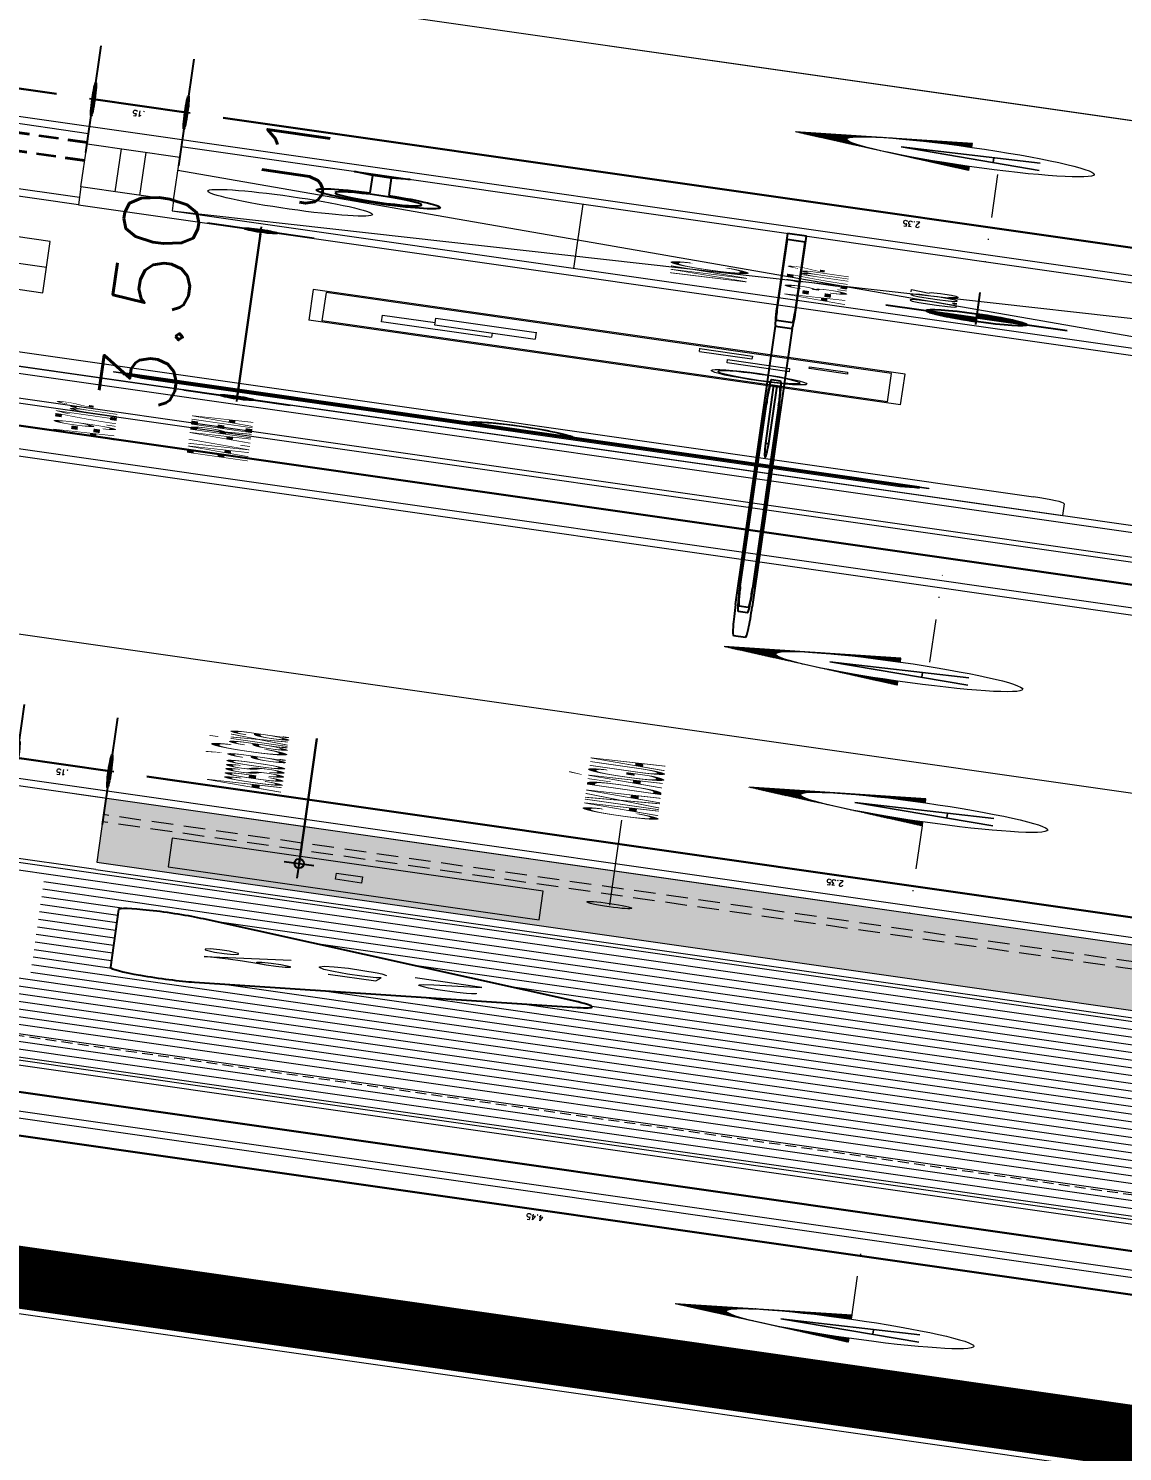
# Model space of a CAD drawing. Header units: millimetres. Extents: x -361192058 to 101130107379, y -14071650034 to 19218552450.
# Drawn here: x -135043.3 to -134939.2, y 41491.5 to 41626.8 of the extents above; entities that cross this region are included whole.
import ezdxf
from ezdxf.enums import TextEntityAlignment as Align

# ---------------------------------------------------------------- set-up
doc = ezdxf.new("R2010")
doc.units = ezdxf.units.MM
doc.header["$LTSCALE"] = 0.5
for name, pattern in [('DASHDOT', [1, 0.5, -0.25, 0, -0.25]), ('HIDDEN', [0.375, 0.25, -0.125]), ('HIDDEN2', [0.1875, 0.125, -0.0625])]:
    doc.linetypes.add(name, pattern=pattern)
for name, color, linetype in [('02', 2, 'Continuous'), ('08', 8, 'Continuous'), ('DIVERSOS', 4, 'Continuous'), ('ESQUADRIA', 3, 'Continuous'), ('ESQUADRIAS', 3, 'Continuous'), ('HATCH', 8, 'Continuous'), ('LINHAS PROJEÇÃO', 1, 'DASHDOT'), ('MOBIL-I', 251, 'Continuous'), ('parede', 2, 'Continuous'), ('PISO', 8, 'Continuous'), ('projeção 02', 7, 'HIDDEN2'), ('Símbolos_Gráficos', 1, 'Continuous'), ('texto pequeno', 3, 'Continuous'), ('TEXTO2', 3, 'Continuous'), ('TXT_0', 7, 'Continuous')]:
    doc.layers.add(name, color=color, linetype=linetype)
doc.styles.add('ADITIVOCAD', font='ROMANS.shx')
doc.styles.add('r140', font='romans.shx')
doc.styles.add('SANSSERIF', font='sas_____.pfb', dxfattribs={"height": 1})
doc.styles.get("Standard").update_dxf_attribs({"font": 'txt.shx', "height": 0.12})
doc.dimstyles.new('ESCALA50', dxfattribs={"dimtxt": 0.1, "dimasz": 0.06, "dimexe": 0.18, "dimexo": 0.06, "dimgap": 0.1, "dimtad": 1, "dimzin": 4, "dimdsep": 46, "dimtxsty": 'Standard', "dimblk1": 'BOLA', "dimblk2": 'BOLA', "dimsah": 1, "dimcen": -0.06, "dimse1": 1, "dimse2": 1, "dimclrd": 7, "dimclrt": 3, "dimadec": 0, "dimazin": 0, "dimtfac": 1, "dimtix": 1, "dimtmove": 0, "dimatfit": 3, "dimldrblk": 'BOLA', "dimfxl": 0, "dimtolj": 1, "dimtzin": 4, "dimarcsym": 0})

# ---------------------------------------------------------------- blocks, each defined once
blk = doc.blocks.new('ADC_SETA3')
blk.add_lwpolyline([(-0.3034, 0), (0.3034, 0, 0.668179), (0.3317, 0.0683), (0.0283, 0.3746, 0.414214), (-0.0283, 0.3746), (-0.3317, 0.0683, 0.668179), (-0.3034, 0), (-0.3034, 0)], format="xyb")
blk = doc.blocks.new('BOLA')
for p, q in [((0, -1.435), (0, 1.435)), ((-1.435, 0), (1.435, 0))]:
    blk.add_line(p, q)
blk.add_circle((0, 0), 0.452)
blk = doc.blocks.new('*D911')
at = {"layer": 'Defpoints', "color": 0, "transparency": 16777216}
for p in [(4172.3324, 2429.4651), (4172.8959, 2429.4651), (4172.3324, 2427.1151)]:
    blk.add_point(p, dxfattribs=at)
at = {"layer": 'DIVERSOS', "color": 7, "lineweight": -2, "transparency": 16777216}
blk.add_line((4172.8959, 2427.1751), (4172.8959, 2429.4051), dxfattribs=at)
at = {"layer": 'DIVERSOS', "color": 7, "lineweight": -2, "transparency": 16777216, "xscale": 0.06, "yscale": 0.06, "zscale": 0.06}
for p, rotation in [((4172.8959, 2429.4651), 90), ((4172.8959, 2427.1151), 270)]:
    blk.add_blockref('BOLA', p, dxfattribs=dict(at, rotation=rotation))
at = {"layer": 'DIVERSOS', "color": 3, "lineweight": 18, "transparency": 16777216, "insert": (4172.7359, 2428.2901), "char_height": 0.12, "attachment_point": 5, "rotation": 90}
blk.add_mtext('\\A1;2.35', dxfattribs=at)
blk = doc.blocks.new('*D912')
at = {"layer": 'Defpoints', "color": 0, "transparency": 16777216}
for p in [(4172.3324, 2429.6151), (4172.8959, 2429.6151), (4172.3324, 2429.4651)]:
    blk.add_point(p, dxfattribs=at)
at = {"layer": 'DIVERSOS', "color": 7, "lineweight": -2, "transparency": 16777216}
for p, q in [((4172.8959, 2429.6751), (4172.8959, 2429.7351)), ((4172.8959, 2429.4651), (4172.8959, 2429.6151)), ((4172.8959, 2429.4051), (4172.8959, 2429.3451))]:
    blk.add_line(p, q, dxfattribs=at)
at = {"layer": 'DIVERSOS', "color": 7, "lineweight": -2, "transparency": 16777216, "xscale": 0.06, "yscale": 0.06, "zscale": 0.06}
for p, rotation in [((4172.8959, 2429.6151), 270), ((4172.8959, 2429.4651), 90)]:
    blk.add_blockref('BOLA', p, dxfattribs=dict(at, rotation=rotation))
at = {"layer": 'DIVERSOS', "color": 3, "lineweight": 18, "transparency": 16777216, "insert": (4172.7359, 2429.5401), "char_height": 0.12, "attachment_point": 5, "rotation": 90}
blk.add_mtext('\\A1;.15', dxfattribs=at)
blk = doc.blocks.new('*D913')
at = {"layer": 'Defpoints', "color": 0, "transparency": 16777216}
for p in [(4172.3324, 2430.7651), (4172.8959, 2430.7651), (4172.3324, 2429.6151)]:
    blk.add_point(p, dxfattribs=at)
at = {"layer": 'DIVERSOS', "color": 7, "lineweight": -2, "transparency": 16777216}
blk.add_line((4172.8959, 2429.6751), (4172.8959, 2430.7051), dxfattribs=at)
at = {"layer": 'DIVERSOS', "color": 7, "lineweight": -2, "transparency": 16777216, "xscale": 0.06, "yscale": 0.06, "zscale": 0.06}
for p, rotation in [((4172.8959, 2430.7651), 90), ((4172.8959, 2429.6151), 270)]:
    blk.add_blockref('BOLA', p, dxfattribs=dict(at, rotation=rotation))
at = {"layer": 'DIVERSOS', "color": 3, "lineweight": 18, "transparency": 16777216, "insert": (4172.7359, 2430.1901), "char_height": 0.12, "attachment_point": 5, "rotation": 90}
blk.add_mtext('\\A1;1.15', dxfattribs=at)
blk = doc.blocks.new('*D898')
at = {"layer": 'Defpoints', "color": 0, "transparency": 16777216}
for p in [(4165.1273, 2430.9151), (4166.7436, 2430.9151), (4166.6824, 2426.4651)]:
    blk.add_point(p, dxfattribs=at)
at = {"layer": 'DIVERSOS', "color": 7, "lineweight": -2, "transparency": 16777216}
blk.add_line((4165.1273, 2426.5251), (4165.1273, 2430.8551), dxfattribs=at)
at = {"layer": 'DIVERSOS', "color": 7, "lineweight": -2, "transparency": 16777216, "xscale": 0.06, "yscale": 0.06, "zscale": 0.06}
for p, rotation in [((4165.1273, 2430.9151), 90), ((4165.1273, 2426.4651), 270)]:
    blk.add_blockref('BOLA', p, dxfattribs=dict(at, rotation=rotation))
at = {"layer": 'DIVERSOS', "color": 3, "lineweight": 18, "transparency": 16777216, "insert": (4164.9673, 2428.6901), "char_height": 0.12, "attachment_point": 5, "rotation": 90}
blk.add_mtext('\\A1;4.45', dxfattribs=at)
blk = doc.blocks.new('*D901')
at = {"layer": 'Defpoints', "color": 0, "transparency": 16777216}
for p in [(4166.6824, 2432.7651), (4165.6324, 2416.6151), (4166.0284, 2416.6151)]:
    blk.add_point(p, dxfattribs=at)
at = {"layer": 'DIVERSOS', "color": 7, "lineweight": -2, "transparency": 16777216}
blk.add_line((4166.0284, 2432.7051), (4166.0284, 2416.6751), dxfattribs=at)
at = {"layer": 'DIVERSOS', "color": 7, "lineweight": -2, "transparency": 16777216, "xscale": 0.06, "yscale": 0.06, "zscale": 0.06}
for p, rotation in [((4166.0284, 2432.7651), 90), ((4166.0284, 2416.6151), 270)]:
    blk.add_blockref('BOLA', p, dxfattribs=dict(at, rotation=rotation))
at = {"layer": 'DIVERSOS', "color": 3, "lineweight": 18, "transparency": 16777216, "insert": (4165.8684, 2424.6901), "char_height": 0.12, "attachment_point": 5, "rotation": 90}
blk.add_mtext('\\A1;16.15', dxfattribs=at)
blk = doc.blocks.new('ADC_CHUVEIRO')
for p, q in [((0, 0.045), (0, -0.045)), ((0.03, 0.015), (0, 0.045)), ((0.395, 0.015), (0.03, 0.015)), ((0.03, -0.015), (0.03, 0.015)), ((0, -0.045), (0.03, -0.015)), ((0.03, -0.015), (0.3953, -0.015))]:
    blk.add_line(p, q)
blk.add_circle((0.494, 0.0009), 0.07)
blk.add_arc((0.494, 0.0009), 0.1, 189.1456, 171.891)
blk = doc.blocks.new('Adc_nivelpl')
h = blk.add_hatch()
h.set_pattern_fill('_U', color=256, scale=0.005, angle=45, style=0, double=1)
h.set_pattern_definition([(45, (-5.8772514, -3.5161936), (-0.003535534, 0.003535534), []), (135, (-5.8772514, -3.5161936), (-0.003535534, -0.003535534), [])])
h.paths.add_polyline_path([(0.1954, -0.0865, 0.414214), (0.0865, -0.1954), (0.1954, -0.1954)])
h.paths.add_polyline_path([(0.1954, -0.1954), (0.1954, -0.3043, 0.414214), (0.3043, -0.1954)])
for p, q in [((0.1954, 0), (0.1954, -0.3908)), ((0.8958, -0.1954), (0, -0.1954))]:
    blk.add_line(p, q)
blk.add_circle((0.1954, -0.1954), 0.1089)
at = {"flags": 8}
blk.add_attdef('NIVEL', (0.3642, -0.1501), '', height=0.1, dxfattribs=at)
blk = doc.blocks.new('ADC_VASO_02')
blk.add_lwpolyline([(-0.175, 0.15), (-0.175, 0.6, -0.414214), (-0.125, 0.65), (0.125, 0.65, -0.414214), (0.175, 0.6), (0.175, 0.1496)], format="xyb")
for points in [[(0.1388, 0.2754, -0.414214), (0.0988, 0.2354), (-0.0948, 0.2354, -0.414214), (-0.1348, 0.2754), (-0.1348, 0.5704, -0.414214), (-0.0948, 0.6104), (0.0988, 0.6104, -0.414214), (0.1388, 0.5704)], [(0.1303, 0.2754, -0.414214), (0.0988, 0.2439), (-0.0948, 0.2439, -0.414214), (-0.1263, 0.2754), (-0.1263, 0.5704, -0.414214), (-0.0948, 0.6019), (0.0988, 0.6019, -0.414214), (0.1303, 0.5704)], [(-0.17, 0.15, 0.414214), (-0.2, 0.12), (-0.2, 0), (0.2, 0), (0.2, 0.12, 0.414214), (0.17, 0.15)], [(-0.17, 0.14, 0.414214), (-0.19, 0.12), (-0.19, 0.01), (0.19, 0.01), (0.19, 0.12, 0.414214), (0.17, 0.14)]]:
    blk.add_lwpolyline(points, format="xyb", close=True)
blk.add_lwpolyline([(0.0363, 0.2439), (0.0363, 0.3375), (-0.0344, 0.3375), (-0.0344, 0.2439)])
blk.add_arc((0.0009, 0.3215), 0.0388, 24.3951, 155.6049)
blk = doc.blocks.new('*D1443')
at = {"layer": 'Defpoints', "color": 0, "transparency": 16777216}
for p in [(4185.9588, 2430.7932), (4185.9588, 2429.6432), (4186.6764, 2429.6432)]:
    blk.add_point(p, dxfattribs=at)
at = {"layer": 'DIVERSOS', "color": 7, "lineweight": -2, "transparency": 16777216}
blk.add_line((4186.6764, 2430.7332), (4186.6764, 2429.7032), dxfattribs=at)
at = {"layer": 'DIVERSOS', "color": 7, "lineweight": -2, "transparency": 16777216, "xscale": 0.06, "yscale": 0.06, "zscale": 0.06}
for p, rotation in [((4186.6764, 2430.7932), 90), ((4186.6764, 2429.6432), 270)]:
    blk.add_blockref('BOLA', p, dxfattribs=dict(at, rotation=rotation))
at = {"layer": 'DIVERSOS', "color": 3, "lineweight": 18, "transparency": 16777216, "insert": (4186.5164, 2430.2182), "char_height": 0.12, "attachment_point": 5, "rotation": 90}
blk.add_mtext('\\A1;1.15', dxfattribs=at)
blk = doc.blocks.new('*D1445')
at = {"layer": 'Defpoints', "color": 0, "transparency": 16777216}
for p in [(4185.9588, 2429.6432), (4185.9588, 2429.4932), (4186.6764, 2429.4932)]:
    blk.add_point(p, dxfattribs=at)
at = {"layer": 'DIVERSOS', "color": 7, "lineweight": -2, "transparency": 16777216}
for p, q in [((4186.6764, 2429.7032), (4186.6764, 2429.7632)), ((4186.6764, 2429.6432), (4186.6764, 2429.4932)), ((4186.6764, 2429.4332), (4186.6764, 2429.3732))]:
    blk.add_line(p, q, dxfattribs=at)
at = {"layer": 'DIVERSOS', "color": 7, "lineweight": -2, "transparency": 16777216, "xscale": 0.06, "yscale": 0.06, "zscale": 0.06}
for p, rotation in [((4186.6764, 2429.6432), 270), ((4186.6764, 2429.4932), 90)]:
    blk.add_blockref('BOLA', p, dxfattribs=dict(at, rotation=rotation))
at = {"layer": 'DIVERSOS', "color": 3, "lineweight": 18, "transparency": 16777216, "insert": (4186.5164, 2429.5682), "char_height": 0.12, "attachment_point": 5, "rotation": 90}
blk.add_mtext('\\A1;.15', dxfattribs=at)
blk = doc.blocks.new('*D1446')
at = {"layer": 'Defpoints', "color": 0, "transparency": 16777216}
for p in [(4185.9588, 2429.4932), (4186.6764, 2429.4932), (4185.9588, 2427.1432)]:
    blk.add_point(p, dxfattribs=at)
at = {"layer": 'DIVERSOS', "color": 7, "lineweight": -2, "transparency": 16777216}
blk.add_line((4186.6764, 2427.2032), (4186.6764, 2429.4332), dxfattribs=at)
at = {"layer": 'DIVERSOS', "color": 7, "lineweight": -2, "transparency": 16777216, "xscale": 0.06, "yscale": 0.06, "zscale": 0.06}
for p, rotation in [((4186.6764, 2429.4932), 90), ((4186.6764, 2427.1432), 270)]:
    blk.add_blockref('BOLA', p, dxfattribs=dict(at, rotation=rotation))
at = {"layer": 'DIVERSOS', "color": 3, "lineweight": 18, "transparency": 16777216, "insert": (4186.5164, 2428.3182), "char_height": 0.12, "attachment_point": 5, "rotation": 90}
blk.add_mtext('\\A1;2.35', dxfattribs=at)
blk = doc.blocks.new('*D1430')
at = {"layer": 'Defpoints', "color": 0, "transparency": 16777216}
for p in [(4180.9588, 2429.3481), (4180.9588, 2429.3481), (4184.4588, 2429.3481)]:
    blk.add_point(p, dxfattribs=at)
at = {"layer": 'DIVERSOS', "color": 7, "lineweight": -2, "transparency": 16777216}
blk.add_line((4184.3988, 2429.3481), (4181.0188, 2429.3481), dxfattribs=at)
at = {"layer": 'DIVERSOS', "color": 7, "lineweight": -2, "transparency": 16777216, "xscale": 0.06, "yscale": 0.06, "zscale": 0.06, "rotation": 180}
blk.add_blockref('BOLA', (4180.9588, 2429.3481), dxfattribs=at)
at = {"layer": 'DIVERSOS', "color": 7, "lineweight": -2, "transparency": 16777216, "xscale": 0.06, "yscale": 0.06, "zscale": 0.06}
blk.add_blockref('BOLA', (4184.4588, 2429.3481), dxfattribs=at)
at = {"layer": 'DIVERSOS', "color": 3, "lineweight": 18, "transparency": 16777216, "insert": (4182.7088, 2429.5081), "char_height": 0.12, "attachment_point": 5}
blk.add_mtext('\\A1;3.50', dxfattribs=at)
blk = doc.blocks.new('*D1464')
at = {"layer": 'Defpoints', "color": 0, "transparency": 16777216}
for p in [(4179.7425, 2433.2932), (4180.8088, 2433.2932), (4180.8088, 2427.1432)]:
    blk.add_point(p, dxfattribs=at)
at = {"layer": 'DIVERSOS', "color": 7, "lineweight": -2, "transparency": 16777216}
blk.add_line((4179.7425, 2427.2032), (4179.7425, 2433.2332), dxfattribs=at)
at = {"layer": 'DIVERSOS', "color": 7, "lineweight": -2, "transparency": 16777216, "xscale": 0.06, "yscale": 0.06, "zscale": 0.06}
for p, rotation in [((4179.7425, 2433.2932), 90), ((4179.7425, 2427.1432), 270)]:
    blk.add_blockref('BOLA', p, dxfattribs=dict(at, rotation=rotation))
at = {"layer": 'DIVERSOS', "color": 3, "lineweight": 18, "transparency": 16777216, "insert": (4179.5825, 2430.2182), "char_height": 0.12, "attachment_point": 5, "rotation": 90}
blk.add_mtext('\\A1;6.15', dxfattribs=at)
blk = doc.blocks.new('ESCADA')
at = {"layer": '08', "linetype": 'HIDDEN'}
for p, q in [((-0.22, 0.91), (-0.22, 0.6222)), ((-0.2, 0.91), (-0.2, 0.6222)), ((0.2, 0.91), (0.2, 0.6222)), ((0.22, 0.91), (0.22, 0.6222)), ((-0.2, 0.7422), (0.2, 0.7422)), ((-0.2, 0.7222), (0.2, 0.7222)), ((-0.22, 0.6222), (-0.2, 0.6222)), ((0.2, 0.6222), (0.22, 0.6222))]:
    blk.add_line(p, q, dxfattribs=at)
for points in [[(-0.21, 0.7222, 1), (-0.21, 0.7422, 1)], [(0.21, 0.7222, -1), (0.21, 0.7422, -1)]]:
    blk.add_lwpolyline(points, format="xyb", close=True, dxfattribs=at)
for centre in [(-0.21, 0.7322), (0.21, 0.7322)]:
    blk.add_circle(centre, 0.0175, dxfattribs=at)
for radius, start, end in [(0.37, 126.4837, 53.5163), (0.35, 128.9448, 51.0552)]:
    blk.add_arc((0, 0.35), radius, start, end, dxfattribs=at)
blk = doc.blocks.new('APROVADO QUADRA 21.2 MBVII')
at = {"layer": 'DIVERSOS', "lineweight": 18}
h = blk.add_hatch(dxfattribs=at)
h.set_pattern_fill('AR-CONC', color=251, scale=0.002, style=0)
h.set_pattern_definition([(50, (2801.22916, 1131.2051), (0.36436934, -0.03187817), [0.0381, -0.4191]), (355, (2801.22916, 1131.2051), (-0.07048565, 0.382113286), [0.03048, -0.33528]), (100.451, (2801.25952, 1131.20245), (0.293885003, 0.350233376), [0.03238, -0.35618]), (46.1842, (2801.22916, 1131.3067), (0.54215808, -0.08408466), [0.05715, -0.62865]), (96.6356, (2801.27434, 1131.2997), (0.47480847, 0.49485111), [0.04857, -0.53427]), (351.184, (2801.22916, 1131.3067), (0.47480921, 0.49485024), [0.04572, -0.50292]), (21, (2801.27996, 1131.2813), (0.30322976, -0.204531037), [0.0381, -0.4191]), (326, (2801.27996, 1131.2813), (0.12360406, 0.36837593), [0.03048, -0.33528]), (71.4514, (2801.30523, 1131.26426), (0.42683298, 0.163845715), [0.03238, -0.35618]), (37.5, (2801.22916, 1131.2051), (0.0061772065, 0.169110078), [0, -0.331216, 0, -0.34036, 0, -0.33655]), (7.5, (2801.22916, 1131.2051), (0.133639325, 0.20036115), [0, -0.194056, 0, -0.323596, 0, -0.12827]), (327.5, (2801.11587, 1131.2051), (0.27118119, -0.011457488), [0, -0.127, 0, -0.39624, 0, -0.52578]), (317.5, (2801.06507, 1131.2051), (0.296258363, 0.050852982), [0, -0.1651, 0, -0.263144, 0, -0.37338])])
h.paths.add_polyline_path([(4172.3324, 2429.4651), (4172.3324, 2427.1151), (4170.9824, 2427.1151), (4170.9824, 2429.4651)])
edge = h.paths.add_edge_path(flags=17)
edge.add_line((4172.3324, 2429.4651), (4172.1074, 2429.4651))
at = {"layer": 'HATCH', "lineweight": 18}
h = blk.add_hatch(dxfattribs=at)
h.set_pattern_fill('ANSI31', color=256, scale=0.0032, angle=360, style=0)
h.set_pattern_definition([(45, (4176.984503, 2428.51963), (-0.0071842, 0.0071842), [])])
h.paths.add_polyline_path([(4177.409, 2428.3781), (4177.2675, 2428.5196), (4177.126, 2428.3781, -0.414214)])
h.paths.add_polyline_path([(4177.5505, 2428.2366), (4177.409, 2428.3781, -0.198912), (4177.4676, 2428.2366)])
h.paths.add_polyline_path([(4177.126, 2428.3781), (4176.9845, 2428.2366), (4177.0674, 2428.2366, -0.198912)])
h = blk.add_hatch(dxfattribs=at)
h.set_pattern_fill('ANSI31', color=256, scale=0.0032, angle=360, style=0)
h.set_pattern_definition([(45, (4187.788617, 2428.52303), (-0.0071842, 0.0071842), [])])
h.paths.add_polyline_path([(4188.2131, 2428.3815), (4188.0716, 2428.523), (4187.9301, 2428.3815, -0.414214)])
h.paths.add_polyline_path([(4188.3546, 2428.24), (4188.2131, 2428.3815, -0.198912), (4188.2717, 2428.24)])
h.paths.add_polyline_path([(4187.9301, 2428.3815), (4187.7886, 2428.24), (4187.8715, 2428.24, -0.198912)])
h = blk.add_hatch(dxfattribs=at)
h.set_pattern_fill('ANSI31', color=256, scale=0.0032, angle=360, style=0)
h.set_pattern_definition([(45, (4163.318483, 2428.448037), (-0.0071842, 0.0071842), [])])
h.paths.add_polyline_path([(4163.743, 2428.3065), (4163.6015, 2428.448), (4163.46, 2428.3065, -0.414214)])
h.paths.add_polyline_path([(4163.8844, 2428.1651), (4163.743, 2428.3065, -0.198912), (4163.8016, 2428.1651)])
h.paths.add_polyline_path([(4163.46, 2428.3065), (4163.3185, 2428.1651), (4163.4014, 2428.1651, -0.198912)])
h = blk.add_hatch(dxfattribs=at)
h.set_pattern_fill('ANSI31', color=256, scale=0.0032, angle=360, style=0)
h.set_pattern_definition([(45, (4174.162178, 2428.448037), (-0.0071842, 0.0071842), [])])
h.paths.add_polyline_path([(4174.5867, 2428.3065), (4174.4452, 2428.448), (4174.3037, 2428.3065, -0.414214)])
h.paths.add_polyline_path([(4174.7281, 2428.1651), (4174.5867, 2428.3065, -0.198912), (4174.6453, 2428.1651)])
h.paths.add_polyline_path([(4174.3037, 2428.3065), (4174.1622, 2428.1651), (4174.2451, 2428.1651, -0.198912)])
at = {"layer": '02', "lineweight": 18}
for points in [[(4161.4658, 2399.6122), (4222.6658, 2399.6122), (4222.6658, 2444.1622), (4161.4658, 2444.1622)], [(4189.29, 2443.4403), (4175.4514, 2443.4403), (4175.4514, 2409.6235), (4189.29, 2409.6235)], [(4162.2158, 2443.4122), (4175.4514, 2443.4122), (4175.4514, 2409.6235), (4162.2158, 2409.6235)], [(4189.29, 2434.2398), (4201.81, 2434.2398), (4201.81, 2425.7872), (4189.29, 2425.7872)]]:
    blk.add_lwpolyline(points, close=True, dxfattribs=at)
at = {"layer": '02', "lineweight": 18, "const_width": 0.1}
blk.add_lwpolyline([(4162.2158, 2400.3622), (4221.9158, 2400.3622), (4221.9158, 2443.4122), (4162.2158, 2443.4122)], close=True, dxfattribs=at)
at = {"layer": 'DIVERSOS', "lineweight": 18}
for p, q in [((4165.4824, 2416.1151), (4165.4824, 2438.7151)), ((4165.6324, 2416.6151), (4165.6324, 2438.7151)), ((4184.8338, 2429.6432), (4185.7338, 2429.6432)), ((4184.8338, 2429.4932), (4185.7338, 2429.4932))]:
    blk.add_line(p, q, dxfattribs=at)
blk.add_lwpolyline([(4171.3347, 2429.0826), (4171.4666, 2429.0826), (4171.4666, 2429.0405), (4171.3347, 2429.0405)], close=True, dxfattribs=at)
at = {"layer": 'ESQUADRIA', "lineweight": 18}
for p, q in [((4185.7338, 2429.5882), (4184.8338, 2429.5882)), ((4185.7338, 2429.5482), (4184.8338, 2429.5482))]:
    blk.add_line(p, q, dxfattribs=at)
at = {"layer": 'ESQUADRIAS', "color": 3, "lineweight": 18}
blk.add_line((4172.4824, 2438.7151), (4172.4824, 2423.7151), dxfattribs=at)
at = {"layer": 'ESQUADRIAS', "lineweight": 18}
for p, q in [((4166.6824, 2432.7651), (4166.6824, 2426.4651)), ((4170.8324, 2429.4651), (4170.8324, 2430.9151)), ((4172.3324, 2430.7651), (4172.3324, 2428.1151)), ((4172.3324, 2430.1151), (4172.3324, 2428.2651)), ((4172.3324, 2430.1151), (4172.3324, 2428.2651)), ((4170.8324, 2429.4651), (4170.8324, 2426.9651)), ((4172.3324, 2429.4651), (4170.9824, 2429.4651)), ((4170.9824, 2429.4651), (4170.9824, 2427.1151)), ((4172.3324, 2428.1151), (4172.3324, 2424.4151))]:
    blk.add_line(p, q, dxfattribs=at)
blk.add_lwpolyline([(4171.1006, 2428.7508), (4171.7006, 2428.7508), (4171.7006, 2429.3508), (4171.1006, 2429.3508)], close=True, dxfattribs=at)
at = {"layer": 'HATCH', "lineweight": 18}
for p, q in [((4167.4111, 2426.4651), (4167.4111, 2438.4651)), ((4167.5699, 2426.4651), (4167.5699, 2438.4651)), ((4167.7286, 2426.4651), (4167.7286, 2438.4651)), ((4167.8874, 2426.4651), (4167.8874, 2438.4651)), ((4168.0461, 2426.4651), (4168.0461, 2438.4651)), ((4168.2049, 2426.4651), (4168.2049, 2438.4651)), ((4168.3636, 2426.4651), (4168.3636, 2438.4651)), ((4166.7436, 2426.4651), (4166.7436, 2437.3151)), ((4166.9024, 2426.4651), (4166.9024, 2437.3151)), ((4167.0611, 2426.4651), (4167.0611, 2437.3151)), ((4167.2199, 2426.4651), (4167.2199, 2437.3151)), ((4166.5824, 2432.7651), (4166.5824, 2426.3651)), ((4170.5861, 2429.2607), (4170.5861, 2432.7195)), ((4170.7449, 2429.2607), (4170.7449, 2432.7195)), ((4168.5224, 2426.4651), (4168.5224, 2429.5445)), ((4168.6811, 2426.4651), (4168.6811, 2429.5445)), ((4168.8399, 2429.417), (4168.8399, 2429.5445)), ((4168.9986, 2429.4197), (4168.9986, 2429.5445)), ((4169.1574, 2429.4197), (4169.1574, 2429.5445)), ((4169.3161, 2429.4197), (4169.3161, 2429.5445)), ((4169.4749, 2429.4197), (4169.4749, 2429.5445)), ((4169.6336, 2429.4197), (4169.6336, 2429.5445)), ((4169.7924, 2429.4197), (4169.7924, 2429.5445)), ((4169.9511, 2429.4197), (4169.9511, 2429.5445)), ((4170.1099, 2429.4112), (4170.1099, 2429.5445)), ((4170.2686, 2429.2607), (4170.2686, 2429.5445)), ((4170.4274, 2429.2607), (4170.4274, 2429.5445)), ((4170.1099, 2429.2607), (4170.1099, 2429.262)), ((4170.1099, 2423.1151), (4170.1099, 2429.2607)), ((4170.2686, 2423.1151), (4170.2686, 2429.2607)), ((4170.4274, 2423.1151), (4170.4274, 2429.2607)), ((4170.5861, 2423.1151), (4170.5861, 2429.2607)), ((4170.7449, 2423.1151), (4170.7449, 2429.2607)), ((4168.8399, 2423.1151), (4168.8399, 2429.2468)), ((4169.9511, 2423.1151), (4169.9511, 2429.1018)), ((4168.9986, 2423.1151), (4168.9986, 2429.0865)), ((4169.7924, 2423.1151), (4169.7924, 2428.9415)), ((4169.1574, 2423.1151), (4169.1574, 2428.9262)), ((4169.6336, 2423.1151), (4169.6336, 2428.7812)), ((4169.3161, 2423.1151), (4169.3161, 2428.766)), ((4169.4749, 2423.1151), (4169.4749, 2428.6474)), ((4173.395, 2428.6428), (4171.6101, 2428.6428))]:
    blk.add_line(p, q, dxfattribs=at)
blk.add_circle((4171.6101, 2428.6428), 0.0364, dxfattribs=at)
at = {"layer": 'LINHAS PROJEÇÃO', "lineweight": 18}
for p, q in [((4177.5515, 2428.1898), (4179.3813, 2428.1898)), ((4187.7886, 2428.1932), (4185.9588, 2428.1932)), ((4163.8026, 2428.1651), (4165.6324, 2428.1651)), ((4174.1622, 2428.1651), (4172.3324, 2428.1651))]:
    blk.add_line(p, q, dxfattribs=at)
at = {"layer": 'MOBIL-I', "lineweight": 18}
for p, q in [((4182.5445, 2430.3635), (4182.5445, 2429.6795)), ((4183.6239, 2429.6795), (4183.6239, 2430.3635)), ((4183.0842, 2430.2032), (4183.0842, 2429.6795)), ((4180.9588, 2429.7674), (4180.9588, 2428.0128)), ((4181.2588, 2429.7174), (4181.2588, 2428.0628)), ((4182.5445, 2429.6795), (4183.6239, 2429.6795)), ((4182.7635, 2428.2945), (4182.7635, 2429.252)), ((4183.4048, 2429.252), (4182.7635, 2429.252)), ((4183.4048, 2428.2945), (4183.4048, 2429.252)), ((4182.7848, 2428.3159), (4182.7848, 2429.2307)), ((4183.3834, 2429.2307), (4182.7848, 2429.2307)), ((4183.3834, 2428.3159), (4183.3834, 2429.2307)), ((4182.945, 2429.136), (4183.0842, 2429.136)), ((4182.945, 2428.9582), (4182.945, 2429.136)), ((4183.0842, 2429.136), (4183.0842, 2429.051)), ((4183.0301, 2428.8886), (4183.0301, 2429.051)), ((4183.0301, 2429.051), (4183.1769, 2429.051)), ((4183.1769, 2429.051), (4183.1769, 2428.8886)), ((4183.0379, 2428.9582), (4182.9529, 2428.9582)), ((4183.1847, 2428.8886), (4183.0379, 2428.8886)), ((4183.262, 2428.5405), (4183.262, 2428.6256)), ((4183.2698, 2428.6256), (4183.3393, 2428.6256)), ((4183.3315, 2428.6256), (4183.3315, 2428.5405)), ((4183.1151, 2428.5792), (4183.1847, 2428.5792)), ((4183.1151, 2428.4787), (4183.1151, 2428.5792)), ((4183.1847, 2428.5792), (4183.1847, 2428.4787)), ((4183.3315, 2428.5405), (4183.262, 2428.5405)), ((4183.1847, 2428.4787), (4183.1151, 2428.4787)), ((4183.2388, 2428.4477), (4183.2774, 2428.4477)), ((4183.2388, 2428.3859), (4183.2388, 2428.4477)), ((4183.2774, 2428.4477), (4183.2774, 2428.3859)), ((4183.2774, 2428.3859), (4183.2388, 2428.3859)), ((4182.7848, 2428.3159), (4183.3834, 2428.3159)), ((4182.7635, 2428.2945), (4183.4048, 2428.2945)), ((4181.2088, 2428.0128), (4180.9588, 2428.0128))]:
    blk.add_line(p, q, dxfattribs=at)
for points in [[(4181.0701, 2429.5032), (4181.1007, 2429.5338), (4181.1007, 2428.2464), (4181.0701, 2428.2769)], [(4181.1007, 2429.5338), (4181.1159, 2429.5338), (4181.1159, 2428.2464), (4181.1007, 2428.2464)], [(4181.1159, 2429.549), (4181.1312, 2429.549), (4181.1312, 2428.2311), (4181.1159, 2428.2311)], [(4181.1312, 2429.5338), (4181.1363, 2429.5338), (4181.1363, 2428.2464), (4181.1312, 2428.2464)]]:
    blk.add_lwpolyline(points, close=True, dxfattribs=at)
for radius in [0.0773, 0.0666]:
    blk.add_circle((4182.9141, 2428.5251), radius, dxfattribs=at)
for centre, radius, start, end in [((4181.1159, 2428.8901), 0.0865, 283.6119, 76.3885), ((4181.1159, 2428.8901), 0.0763, 285.4698, 74.5306), ((4181.2088, 2428.0628), 0.05, 270.0002, 0.0002)]:
    blk.add_arc(centre, radius, start, end, dxfattribs=at)
at = {"layer": 'parede', "lineweight": 18}
for p, q in [((4179.1088, 2416.1432), (4179.1088, 2441.1432)), ((4186.1088, 2441.1432), (4186.1088, 2416.1432)), ((4179.2588, 2416.6432), (4179.2588, 2434.0932)), ((4185.9588, 2430.7932), (4185.9588, 2429.6432)), ((4180.8088, 2426.9932), (4180.8088, 2430.6369)), ((4180.9588, 2427.1432), (4180.9588, 2430.6369)), ((4184.4588, 2429.6432), (4184.4588, 2427.8432)), ((4184.8338, 2429.6432), (4184.4588, 2429.6432)), ((4184.8338, 2429.4932), (4184.8338, 2429.6432)), ((4185.9588, 2429.6432), (4185.7338, 2429.6432)), ((4185.7338, 2429.4932), (4185.7338, 2429.6432)), ((4184.8338, 2429.4932), (4184.6088, 2429.4932)), ((4184.6088, 2429.4932), (4184.6088, 2427.8432)), ((4185.9588, 2429.4932), (4185.7338, 2429.4932)), ((4185.9588, 2429.4932), (4185.9588, 2427.1432)), ((4172.3324, 2429.4651), (4172.1074, 2429.4651))]:
    blk.add_line(p, q, dxfattribs=at)
at = {"layer": 'PISO', "lineweight": 18}
for p, q in [((4180.3088, 2433.2932), (4180.3088, 2426.4932)), ((4180.2088, 2432.6932), (4180.2088, 2426.3932)), ((4184.4588, 2429.6432), (4184.4588, 2430.7932)), ((4184.6088, 2429.6432), (4184.6088, 2430.7932)), ((4184.6088, 2427.3432), (4185.4588, 2429.4932)), ((4184.6088, 2429.4932), (4185.4588, 2427.3432)), ((4184.6088, 2428.8432), (4185.9588, 2428.8432))]:
    blk.add_line(p, q, dxfattribs=at)
blk.add_circle((4185.1241, 2429.3079), 0.1333, dxfattribs=at)
at = {"layer": 'projeção 02', "linetype": 'HIDDEN2', "lineweight": 18}
blk.add_line((4167.1824, 2426.9651), (4167.1824, 2433.2651), dxfattribs=at)
at = {"layer": 'projeção 02', "linetype": 'HIDDEN', "lineweight": 18}
for p, q in [((4171.8324, 2427.1151), (4171.8324, 2429.4651)), ((4171.9824, 2427.1151), (4171.9824, 2429.4651))]:
    blk.add_line(p, q, dxfattribs=at)
at = {"layer": 'Símbolos_Gráficos', "color": 3, "lineweight": 18}
for p, q in [((4176.9845, 2428.2366), (4177.2675, 2428.5196)), ((4177.5505, 2428.2366), (4177.2675, 2428.5196)), ((4187.7886, 2428.24), (4188.0716, 2428.523)), ((4188.3546, 2428.24), (4188.0716, 2428.523)), ((4163.3185, 2428.1651), (4163.6015, 2428.448)), ((4163.8844, 2428.1651), (4163.6015, 2428.448)), ((4174.1622, 2428.1651), (4174.4452, 2428.448)), ((4174.7281, 2428.1651), (4174.4452, 2428.448)), ((4177.0674, 2428.2366), (4176.9845, 2428.2366)), ((4177.4686, 2428.2366), (4177.5515, 2428.2366)), ((4187.8715, 2428.24), (4187.7886, 2428.24)), ((4188.2727, 2428.24), (4188.3556, 2428.24)), ((4163.4014, 2428.1651), (4163.3185, 2428.1651)), ((4163.8026, 2428.1651), (4163.8855, 2428.1651)), ((4174.2451, 2428.1651), (4174.1622, 2428.1651)), ((4174.6463, 2428.1651), (4174.7291, 2428.1651))]:
    blk.add_line(p, q, dxfattribs=at)
for centre in [(4188.0716, 2428.24), (4177.2675, 2428.2366), (4163.6015, 2428.1651), (4174.4452, 2428.1651)]:
    blk.add_circle(centre, 0.2001, dxfattribs=at)
at = {"layer": '08', "lineweight": 18, "xscale": 0.9, "yscale": 0.9, "zscale": 0.9, "rotation": 180}
blk.add_blockref('ESCADA', (4185.5744, 2430.4622), dxfattribs=at)
at = {"layer": 'DIVERSOS', "lineweight": 18, "xscale": 2, "yscale": 2, "zscale": 2, "rotation": 180}
blk.add_blockref('ADC_SETA3', (4169.4673, 2429.4197), dxfattribs=at)
at = {"layer": 'MOBIL-I', "lineweight": 18, "xscale": -1}
blk.add_blockref('ADC_CHUVEIRO', (4185.9588, 2429.1682), dxfattribs=at)
at = {"layer": 'MOBIL-I', "lineweight": 18, "rotation": 90}
blk.add_blockref('ADC_VASO_02', (4185.9588, 2428.4974), dxfattribs=at)
at = {"layer": 'TXT_0', "lineweight": 18}
ref = blk.add_blockref('Adc_nivelpl', (4184.6339, 2428.3407), dxfattribs=dict(at, xscale=0.75, yscale=0.75, zscale=0.75))
ref.add_attrib('NIVEL', '0.03', (4184.9071, 2428.2282), dxfattribs={"height": 0.075, "style": 'ADITIVOCAD', "flags": 8})
at = {"color": 0, "lineweight": 13, "flags": 8}
for p in [(4700.7247, 2280.1125), (4699.5738, 2277.8964), (4702.3546, 2276.195), (4703.6722, 2274.085), (4699.8445, 2272.2194), (4703.0488, 2270.137), (4703.0877, 2267.9803), (4700.6523, 2261.5216), (4700.7007, 2257.1593)]:
    blk.add_attdef('NIVEL', p, '', height=0.075, dxfattribs=at)
for rotation, width, p in [(90, 0.8, (4700.8205, 2275.7521)), (270, 0.6, (4703.8437, 2274.9021)), (90, 0.8, (4701.5575, 2268.5021)), (180, 0.6, (4651.1817, 2236.1931))]:
    blk.add_attdef('$PORTA', text='', height=0.09, rotation=rotation, dxfattribs=dict(at, width=width)).set_placement(p, align=Align.MIDDLE)
for p in [(4654.176, 2240.463), (4648.499, 2240.1923), (4637.8012, 2239.3845), (4633.4388, 2239.3361), (4656.3921, 2239.3121), (4652.4746, 2237.6822), (4646.4166, 2236.988), (4644.2598, 2236.9491), (4650.3646, 2236.3646)]:
    blk.add_attdef('NIVEL', p, '', height=0.075, rotation=270, dxfattribs=at)
at = {"color": 0, "lineweight": 13, "width": 0.8, "flags": 8}
for p in [(4652.0317, 2239.2163), (4644.7817, 2238.4793)]:
    blk.add_attdef('$PORTA', text='', height=0.09, dxfattribs=at).set_placement(p, align=Align.MIDDLE)
at = {"layer": 'DIVERSOS', "lineweight": 18, "insert": (4185.0488, 2429.3604), "char_height": 0.10106, "width": 0.373078, "attachment_point": 1}
blk.add_mtext('{\\C3;J1}', dxfattribs=at)
at = {"layer": 'LINHAS PROJEÇÃO', "lineweight": 18, "style": 'r140'}
for p in [(4177.2675, 2428.2366), (4188.0716, 2428.24), (4163.6015, 2428.1651), (4174.4452, 2428.1651)]:
    blk.add_text('A', height=0.224, dxfattribs=at).set_placement(p, align=Align.MIDDLE)
at = {"layer": 'texto pequeno', "lineweight": 18, "style": 'SANSSERIF'}
for s, p in [('Acesso à Caixa', (4172.9575, 2429.189)), ("CAIXA D'ÁGUA", (4173.4636, 2428.5857))]:
    blk.add_text(s, height=0.12, dxfattribs=at).set_placement(p)
at = {"layer": 'TEXTO2', "lineweight": 18, "ltscale": 0.4, "style": 'ADITIVOCAD'}
blk.add_text('25%%%', height=0.18, rotation=90, dxfattribs=at).set_placement((4169.541, 2428.8029))
at = {"layer": 'TEXTO2', "lineweight": 18, "style": 'SANSSERIF'}
blk.add_text('WC', height=0.12312, dxfattribs=at).set_placement((4184.7944, 2428.5667))
at = {"layer": 'TXT_0', "lineweight": 18, "style": 'SANSSERIF'}
for s, p in [('A=9.71m²', (4179.7166, 2429.5338)), ('PAV. AREIA', (4179.6669, 2429.3165)), ('A=3.17m²', (4184.6537, 2428.4056))]:
    blk.add_text(s, height=0.0985, dxfattribs=at).set_placement(p)
at = {"layer": 'DIVERSOS', "lineweight": 18}
for base, p1, p2, picture, middle in [((4179.7425, 2433.2932), (4180.8088, 2427.1432), (4180.8088, 2433.2932), '*D1464', (4179.5825, 2430.2182)), ((4166.0284, 2416.6151), (4166.6824, 2432.7651), (4165.6324, 2416.6151), '*D901', (4165.8684, 2424.6901)), ((4165.1273, 2430.9151), (4166.6824, 2426.4651), (4166.7436, 2430.9151), '*D898', (4164.9673, 2428.6901)), ((4186.6764, 2429.6432), (4185.9588, 2430.7932), (4185.9588, 2429.6432), '*D1443', (4186.5164, 2430.2182)), ((4172.8959, 2430.7651), (4172.3324, 2429.6151), (4172.3324, 2430.7651), '*D913', (4172.7359, 2430.1901)), ((4186.6764, 2429.4932), (4185.9588, 2429.6432), (4185.9588, 2429.4932), '*D1445', (4186.5164, 2429.5682)), ((4172.8959, 2429.6151), (4172.3324, 2429.4651), (4172.3324, 2429.6151), '*D912', (4172.7359, 2429.5401)), ((4186.6764, 2429.4932), (4185.9588, 2427.1432), (4185.9588, 2429.4932), '*D1446', (4186.5164, 2428.3182)), ((4172.8959, 2429.4651), (4172.3324, 2427.1151), (4172.3324, 2429.4651), '*D911', (4172.7359, 2428.2901))]:
    dim = blk.add_linear_dim(base=base, p1=p1, p2=p2, angle=90, dimstyle='ESCALA50', dxfattribs=at)
    dim.commit()
    dim.dimension.update_dxf_attribs({"geometry": picture, "text_midpoint": middle})
dim = blk.add_linear_dim(base=(4180.9588, 2429.3481), p1=(4184.4588, 2429.3481), p2=(4180.9588, 2429.3481), dimstyle='ESCALA50', dxfattribs=at)
dim.commit()
dim.dimension.update_dxf_attribs({"geometry": '*D1430', "text_midpoint": (4182.7088, 2429.5081)})
at = {"lineweight": 18}
blk.add_leader([(4171.553, 2429.1441), (4174.1746, 2429.1441)], dimstyle='ESCALA50', override={"dimgap": 0.1, "dimtad": 0}, dxfattribs=at)

msp = doc.modelspace()

# ---------------------------------------------------------------- block references
at = {"layer": '02', "color": 0, "lineweight": 30, "xscale": -4.574818403918471, "yscale": -59.40450511825884, "zscale": 4.574818403918471, "rotation": 261.8606972171988}
msp.add_blockref('APROVADO QUADRA 21.2 MBVII', (5129.041, 2225.201), dxfattribs=at)

doc.saveas('drawing.dxf')
